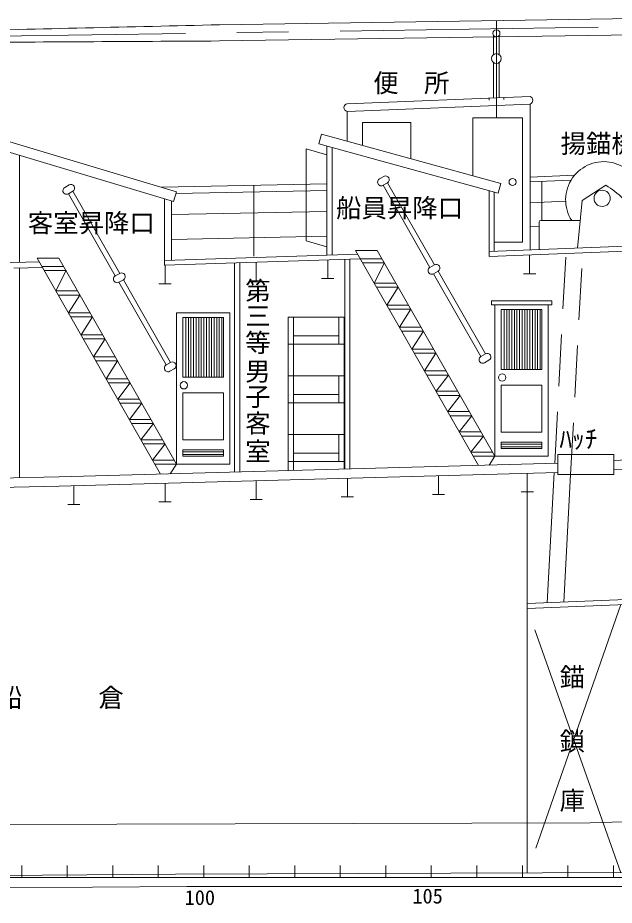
# Model space of a CAD drawing. Units: millimetres, scale not verified. Extents: x -51050 to 51050, y -29700 to 29700.
# Drawn here: x 14276 to 21616, y -19544 to -8623 of the extents above; entities that cross this region are included whole.
import ezdxf
from ezdxf.enums import TextEntityAlignment as Align

# ---------------------------------------------------------------- set-up
doc = ezdxf.new("R2010")
doc.units = ezdxf.units.MM
doc.header["$LTSCALE"] = 100
doc.linetypes.add('USER1', pattern=[50.8, 31.75, -6.35, 6.35, -6.35])
doc.linetypes.add('USER2', pattern=[9.525, 6.35, -3.175])
for name, color, linetype, lineweight in [('0-2_sunpou', 7, 'Continuous', 18), ('0-3_keijou', 7, 'Continuous', 18), ('0-6_center', 7, 'USER1', 18)]:
    doc.layers.add(name, color=color, linetype=linetype, lineweight=lineweight)
doc.layers.add('0-5_text', color=7, linetype='Continuous')
doc.styles.add('ＭＳ ゴシック', font='')
doc.styles.get('ＭＳ ゴシック').set_extended_font_data('MS Gothic')

msp = doc.modelspace()

# ---------------------------------------------------------------- linework, layer by layer
at = {"layer": '0-2_sunpou'}
for p, q in [((14325.5, -19056), (14325.5, -19201)), ((14885.5, -19056), (14885.5, -19201)), ((15445.5, -19056), (15445.5, -19201)), ((16005.5, -19056), (16005.5, -19201)), ((16565.5, -19056), (16565.5, -19201)), ((17125.5, -19056), (17125.5, -19201)), ((17685.5, -19056), (17685.5, -19201)), ((18245.5, -19056), (18245.5, -19201)), ((18805.5, -19056), (18805.5, -19201)), ((19365.5, -19056), (19365.5, -19201)), ((19925.5, -19056), (19925.5, -19201)), ((20485.5, -19056), (20485.5, -19201)), ((21045.5, -19056), (21045.5, -19201)), ((21605.5, -19056), (21605.5, -19201)), ((-43083.2, -19201), (29321.6, -19201))]:
    msp.add_line(p, q, dxfattribs=at)
at = {"layer": '0-3_keijou'}
for p, q in [((16757.4, -8709.2), (22624.7, -8623.2)), ((16760.3, -8909.2), (22627.6, -8823.1)), ((20131.4, -8842.4), (20131.4, -9076.2)), ((20201, -8842.4), (20201, -9076.2)), ((20131.4, -9174), (20131.4, -9611.4)), ((20201, -9174), (20201, -9608.7)), ((20579.9, -9592.3), (18330.2, -9681.8)), ((20256.1, -9606.5), (20076.3, -9613.6)), ((20256.1, -9606.5), (20256.1, -9630.2)), ((20579.9, -9685.7), (18330.2, -9775.3)), ((20076.3, -9613.6), (20076.3, -9637.4)), ((20579.9, -11480.8), (20579.9, -9685.7)), ((18330.2, -10143.3), (18330.2, -9775.3)), ((18517.7, -10194.8), (18517.7, -9910.2)), ((18517.7, -9910.2), (19112.1, -9910.2)), ((19112.1, -10358.1), (19112.1, -9910.2)), ((19875.7, -10568), (19875.7, -9855.3)), ((19875.7, -9855.3), (20488.4, -9855.3)), ((20488.4, -11386.7), (20488.4, -9855.3)), ((14178.7, -10150.1), (16229.9, -10764.1)), ((18014.3, -10056.5), (17981.4, -10176.2)), ((18014.3, -10056.5), (20222.5, -10663.3)), ((17981.4, -10176.2), (20189.6, -10783)), ((18079.8, -10203.2), (18079.8, -11545.7)), ((18146, -10221.4), (18146, -11545.7)), ((14143.1, -10269.1), (16194.3, -10883)), ((14296.3, -10314.9), (14296.3, -11632.9)), ((18727, -10607.2), (18781.7, -10575.9)), ((21129, -10560.9), (20579.9, -10585)), ((14854.2, -10712), (14909, -10680.7)), ((18079.8, -10666.8), (16047.1, -10709.4)), ((17183.3, -10686.7), (17183.3, -11555.5)), ((18771.7, -10685.3), (18826.4, -10654)), ((18771.7, -10685.3), (19349, -11695)), ((18826.4, -10654), (19403.8, -11663.7)), ((20222.5, -10663.3), (20189.6, -10783)), ((21085.8, -10621), (20579.9, -10643.3)), ((20725.8, -10636.9), (20725.8, -11118.1)), ((21222.3, -10872), (21514, -10683.9)), ((14898.9, -10790.2), (14953.7, -10758.9)), ((14898.9, -10790.2), (15476.3, -11799.8)), ((14953.7, -10758.9), (15531, -11768.5)), ((16229.9, -10764.1), (16194.3, -10883)), ((18079.8, -10748.1), (16223, -10787)), ((20075.9, -11562.3), (20075.9, -10751.8)), ((20140.1, -11498.3), (20140.1, -10769.4)), ((16083.7, -10849.9), (16083.7, -11668.9)), ((16168.8, -10875.4), (16168.8, -11608.4)), ((21018.4, -10881), (20579.9, -10900.2)), ((21222.3, -10872), (21162.9, -11457.5)), ((18079.8, -11005.8), (16168.8, -11045.8)), ((20692.5, -11138.1), (20692.5, -11476.3)), ((20712.5, -11118.1), (21197.4, -11118.1)), ((27073.1, -11221.7), (20075.9, -11500.9)), ((20692.5, -11187.3), (20579.9, -11192.3)), ((18079.8, -11311.8), (16168.8, -11351.9)), ((27263.6, -11275.5), (20075.9, -11562.3)), ((20140.1, -11386.7), (20488.4, -11386.7)), ((18459.2, -11533.3), (16083.7, -11611.2)), ((18433, -11487.5), (18520.3, -11487.5)), ((18433, -11487.5), (19945.4, -14132.1)), ((20575.6, -11772.4), (20575.6, -11542.4)), ((14542, -11628.2), (11701.2, -11682.8)), ((14516.1, -11582.8), (16034.8, -14238.6)), ((14574.7, -11685.2), (14842.1, -11685.2)), ((18491.6, -11589.9), (16083.7, -11668.9)), ((16089, -11898.7), (16089, -11668.7)), ((16944.8, -14213.9), (16944.8, -11640.6)), ((17008.9, -14212.1), (17008.9, -11638.5)), ((17210.6, -11861.9), (17210.6, -11631.9)), ((18090.9, -11833), (18090.9, -11603)), ((18300.6, -14176.9), (18300.6, -11596.1)), ((18364.8, -14175.2), (18364.8, -11594)), ((18491.6, -11589.9), (18759, -11589.9)), ((18520.2, -11639.9), (18787.6, -11639.9)), ((18787.6, -11639.9), (18663.2, -11889.9)), ((19349, -11695), (19403.8, -11663.7)), ((14581.9, -11697.9), (14227.5, -11705.2)), ((14296.3, -11703.8), (14296.3, -14283.7)), ((14603.3, -11735.2), (14870.7, -11735.2)), ((14870.7, -11735.2), (14746.2, -11985.2)), ((15476.3, -11799.8), (15531, -11768.5)), ((19393.7, -11773.1), (19448.4, -11741.8)), ((19393.7, -11773.1), (19975.6, -12790.8)), ((19448.4, -11741.8), (20030.4, -12759.5)), ((20500.6, -11772.4), (20650.6, -11772.4)), ((15521, -11877.9), (15575.7, -11846.7)), ((15521, -11877.9), (16102.9, -12895.6)), ((15575.7, -11846.7), (16157.6, -12864.3)), ((16014, -11898.7), (16164, -11898.7)), ((17135.6, -11861.9), (17285.6, -11861.9)), ((18015.9, -11833), (18165.9, -11833)), ((18663.2, -11889.9), (18930.5, -11889.9)), ((14746.2, -11985.2), (15013.6, -11985.2)), ((18691.7, -11939.9), (18959.1, -11939.9)), ((18959.1, -11939.9), (18817.6, -12159.9)), ((14774.8, -12035.2), (15042.2, -12035.2)), ((15042.2, -12035.2), (14900.6, -12255.2)), ((20106.5, -12105.7), (20846.5, -12105.7)), ((20106.5, -12105.7), (20106.5, -12157.7)), ((20846.5, -12105.7), (20846.5, -12157.7)), ((18817.6, -12159.9), (19084.9, -12159.9)), ((18846.1, -12209.9), (19113.5, -12209.9)), ((19113.5, -12209.9), (18972, -12429.9)), ((20106.5, -12157.7), (20846.5, -12157.7)), ((20148.6, -14019.9), (20148.6, -12157.7)), ((20226.5, -12215.3), (20726.5, -12215.3)), ((20226.5, -12952.3), (20226.5, -12215.3)), ((20260.9, -12952.3), (20260.9, -12215.3)), ((20292.7, -12952.3), (20292.7, -12215.3)), ((20324.4, -12952.3), (20324.4, -12215.3)), ((20356.2, -12952.3), (20356.2, -12215.3)), ((20387.9, -12952.3), (20387.9, -12215.3)), ((20419.7, -12952.3), (20419.7, -12215.3)), ((20451.4, -12952.3), (20451.4, -12215.3)), ((20483.2, -12952.3), (20483.2, -12215.3)), ((20514.9, -12952.3), (20514.9, -12215.3)), ((20546.7, -12952.3), (20546.7, -12215.3)), ((20578.4, -12952.3), (20578.4, -12215.3)), ((20610.2, -12952.3), (20610.2, -12215.3)), ((20641.9, -12952.3), (20641.9, -12215.3)), ((20673.7, -12952.3), (20673.7, -12215.3)), ((20705.4, -12952.3), (20705.4, -12215.3)), ((20726.5, -12952.3), (20726.5, -12215.3)), ((14900.6, -12255.2), (15168, -12255.2)), ((14929.2, -12305.2), (15196.6, -12305.2)), ((15196.6, -12305.2), (15055, -12525.2)), ((16344, -13047.6), (16344, -12310.6)), ((16375.8, -13047.6), (16375.8, -12310.6)), ((16407.5, -13047.6), (16407.5, -12310.6)), ((16439.3, -13047.6), (16439.3, -12310.6)), ((16471, -13047.6), (16471, -12310.6)), ((16502.8, -13047.6), (16502.8, -12310.6)), ((16534.5, -13047.6), (16534.5, -12310.6)), ((16566.3, -13047.6), (16566.3, -12310.6)), ((16598, -13047.6), (16598, -12310.6)), ((16629.8, -13047.6), (16629.8, -12310.6)), ((16661.5, -13047.6), (16661.5, -12310.6)), ((16693.3, -13047.6), (16693.3, -12310.6)), ((16725, -13047.6), (16725, -12310.6)), ((16756.8, -13047.6), (16756.8, -12310.6)), ((16788.5, -13047.6), (16788.5, -12310.6)), ((16809.5, -13047.6), (16809.5, -12310.6)), ((17605.6, -12306.4), (18300.6, -12306.4)), ((17605.6, -14195.9), (17605.6, -12306.4)), ((17669.7, -14194.1), (17669.7, -12306.4)), ((18226.9, -12640), (18226.9, -12306.4)), ((18291.1, -14177.2), (18291.1, -12306.4)), ((18972, -12429.9), (19239.3, -12429.9)), ((15055, -12525.2), (15322.4, -12525.2)), ((17669.7, -12536.1), (18226.9, -12536.1)), ((19000.5, -12479.9), (19267.9, -12479.9)), ((19267.9, -12479.9), (19126.3, -12699.9)), ((15083.6, -12575.2), (15351, -12575.2)), ((15351, -12575.2), (15209.4, -12795.2)), ((17605.6, -12640), (18300.6, -12640)), ((19126.3, -12699.9), (19393.7, -12699.9)), ((19154.9, -12749.9), (19422.3, -12749.9)), ((19422.3, -12749.9), (19280.7, -12969.9)), ((19975.6, -12790.8), (20030.4, -12759.5)), ((15209.4, -12795.2), (15476.8, -12795.2)), ((15238, -12845.2), (15505.4, -12845.2)), ((15505.4, -12845.2), (15363.8, -13065.2)), ((16102.9, -12895.6), (16157.6, -12864.3)), ((20020.3, -12868.9), (20075, -12837.6)), ((16147.6, -12973.7), (16202.3, -12942.4)), ((19280.7, -12969.9), (19548.1, -12969.9)), ((20226.5, -12952.3), (20726.5, -12952.3)), ((15363.8, -13065.2), (15631.2, -13065.2)), ((16309.5, -13047.6), (16809.5, -13047.6)), ((17605.6, -13028.8), (18300.6, -13028.8)), ((18226.9, -13362.3), (18226.9, -13028.8)), ((19309.3, -13019.9), (19576.7, -13019.9)), ((19576.7, -13019.9), (19423.7, -13219.9)), ((15392.4, -13115.2), (15659.8, -13115.2)), ((15659.8, -13115.2), (15506.8, -13315.2)), ((20226.5, -13144.9), (20726.5, -13144.9)), ((20226.5, -13722.8), (20226.5, -13144.9)), ((20726.5, -13722.8), (20726.5, -13144.9)), ((15506.8, -13315.2), (15774.2, -13315.2)), ((16309.5, -13240.3), (16809.5, -13240.3)), ((16309.5, -13818.1), (16309.5, -13240.3)), ((16809.5, -13818.1), (16809.5, -13240.3)), ((17669.7, -13258.4), (18226.9, -13258.4)), ((19423.7, -13219.9), (19691.1, -13219.9)), ((19452.3, -13269.9), (19719.7, -13269.9)), ((19719.7, -13269.9), (19566.7, -13469.9)), ((15535.4, -13365.2), (15802.8, -13365.2)), ((15802.8, -13365.2), (15649.7, -13565.2)), ((17605.6, -13362.3), (18300.6, -13362.3)), ((19566.7, -13469.9), (19834, -13469.9)), ((19595.3, -13519.9), (19862.6, -13519.9)), ((19862.6, -13519.9), (19709.6, -13719.9)), ((15649.7, -13565.2), (15917.1, -13565.2)), ((15678.3, -13615.2), (15945.7, -13615.2)), ((15945.7, -13615.2), (15792.7, -13815.2)), ((17605.6, -13751.1), (18300.6, -13751.1)), ((18226.9, -14084.6), (18226.9, -13751.1)), ((19709.6, -13719.9), (19977, -13719.9)), ((20226.5, -13722.8), (20726.5, -13722.8)), ((15792.7, -13815.2), (16060.1, -13815.2)), ((15821.3, -13865.2), (16088.7, -13865.2)), ((16088.7, -13865.2), (15935.7, -14065.2)), ((16309.5, -13818.1), (16809.5, -13818.1)), ((19738.2, -13769.9), (20005.6, -13769.9)), ((20005.6, -13769.9), (19852.6, -13969.9)), ((20226.5, -13846.6), (20726.5, -13846.6)), ((20226.5, -13922.3), (20226.5, -13846.6)), ((20726.5, -13922.3), (20726.5, -13846.6)), ((27263.6, -13834), (21610.7, -14069.3)), ((16309.5, -13941.9), (16809.5, -13941.9)), ((16309.5, -14017.6), (16309.5, -13941.9)), ((16309.5, -13965.7), (16809.5, -13965.7)), ((16809.5, -14017.6), (16809.5, -13941.9)), ((19852.6, -13969.9), (20120, -13969.9)), ((20226.5, -13870.4), (20726.5, -13870.4)), ((20226.5, -13902.1), (20726.5, -13902.1)), ((20226.5, -13922.3), (20726.5, -13922.3)), ((29061, -13872.5), (21610.7, -14182.7)), ((15935.7, -14065.2), (16203, -14065.2)), ((16309.5, -13997.5), (16809.5, -13997.5)), ((16309.5, -14017.6), (16809.5, -14017.6)), ((17605.6, -14084.6), (18300.6, -14084.6)), ((17669.7, -13980.7), (18226.9, -13980.7)), ((20920.7, -13996.1), (20920.7, -14243.4)), ((21610.7, -13996.1), (20920.7, -13996.1)), ((21610.7, -13996.1), (21610.7, -14243.4)), ((20920.7, -14105.6), (14786.7, -14272.6)), ((14786.7, -14272.6), (13855.5, -14293.7)), ((18332.3, -14519.4), (18332.3, -14289.4)), ((19454, -14488.9), (19454, -14258.9)), ((20545.9, -14458.4), (20545.9, -14228.4)), ((20545.9, -14228.4), (20545.9, -19146.8)), ((20791.2, -15824.2), (20877.4, -14220.1)), ((21610.7, -14243.4), (20920.7, -14243.4)), ((20995.1, -15815.7), (21079.6, -14243.4)), ((14967.3, -14611.1), (14967.3, -14381.1)), ((16089, -14580.5), (16089, -14350.5)), ((17210.6, -14550), (17210.6, -14320)), ((18257.3, -14519.4), (18407.3, -14519.4)), ((19379, -14488.9), (19529, -14488.9)), ((20470.9, -14458.4), (20620.9, -14458.4)), ((14892.3, -14611.1), (15042.3, -14611.1)), ((16014, -14580.5), (16164, -14580.5)), ((17135.6, -14550), (17285.6, -14550)), ((25015.9, -15646.5), (20545.9, -15832.6)), ((25015.9, -15706.8), (20545.9, -15892.9)), ((24203.7, -18432.8), (21321.8, -18529.8)), ((21321.8, -18529.8), (-31704.5, -18672.8)), ((-14295.4, -19366.6), (16219.1, -19161.8)), ((16219.1, -19161.8), (25809.4, -19128.6)), ((-14158.3, -19517.4), (16356.2, -19312.6)), ((-14158.3, -19517.4), (16356.2, -19312.6)), ((-14158.3, -19517.4), (16356.2, -19312.6)), ((16356.2, -19312.6), (25957.9, -19312.6)), ((16356.2, -19312.6), (25957.9, -19312.6))]:
    msp.add_line(p, q, dxfattribs=at)
at = {"layer": '0-3_keijou', "linetype": 'USER1'}
for p, q in [((17823.5, -10234.8), (17823.5, -11367.6)), ((17823.5, -10234.8), (18079.8, -10310.9)), ((17823.5, -11367.6), (18079.8, -11443.7))]:
    msp.add_line(p, q, dxfattribs=at)
at = {"layer": '0-3_keijou', "linetype": 'USER2'}
for p, q in [((20883.5, -14106.6), (21022.2, -11524.9)), ((21079.6, -14243.4), (21226.1, -11516.4))]:
    msp.add_line(p, q, dxfattribs=at)
at = {"layer": '0-3_keijou'}
for points in [[(18520.3, -11487.5), (18700.4, -11487.5), (20148.6, -14019.9)], [(14516.1, -11582.8), (14783.5, -11582.8), (16231.6, -14115.2)], [(20148.6, -14019.9), (20804.4, -14019.9), (20804.4, -12157.7)], [(16231.6, -14115.2), (16887.4, -14115.2), (16887.4, -12253.1)], [(16231.6, -14115.2), (16231.6, -12253.1), (16887.4, -12253.1)], [(16309.5, -13047.6), (16309.5, -12310.6), (16809.5, -12310.6)], [(19881.2, -14019.9), (20148.6, -14019.9), (20075.8, -14128.6)], [(15964.3, -14115.2), (16231.6, -14115.2), (16151.1, -14235.5)], [(20920.7, -14218.9), (14786.7, -14386), (11647.4, -14456.9)]]:
    msp.add_lwpolyline(points, dxfattribs=at)
for centre, radius in [((20166.2, -8815), 44.3), ((20166.2, -9125.1), 60), ((20365.7, -10644.5), 44), ((21467.6, -10845.5), 100), ((16319.8, -13146.2), 45), ((20236.7, -13050.9), 45)]:
    msp.add_circle(centre, radius, dxfattribs=at)
for centre, radius, start, end in [((-155905, 7221752.7), 7232523.2, 271.34181, 271.36796), ((-29258.5, 8100095), 8109134.8, 270.30181, 270.32515), ((20565, -9639), 49, 287.64025, 72.35975), ((18337.5, -9728.6), 47.3, 98.85004, 261.14996), ((21488.1, -10864.1), 470, 9.20244, 212.70517), ((18804.1, -10615), 45, 299.76261, 119.76261), ((14931.3, -10719.8), 45, 299.76261, 119.76261), ((18749.3, -10646.3), 45, 119.76261, 299.76261), ((20899.7, -11677.9), 1168.6, 45.11088, 58.28293), ((14876.6, -10751.1), 45, 119.76261, 299.76261), ((20712.5, -11138.1), 20, 90, 180), ((19426.1, -11702.8), 45, 299.76261, 119.76261), ((15553.4, -11807.6), 45, 299.76261, 119.76261), ((19371.4, -11734.1), 45, 119.76261, 299.76261), ((15498.6, -11838.9), 45, 119.76261, 299.76261), ((20052.7, -12798.5), 45, 299.76261, 119.76261), ((16180, -12903.4), 45, 299.76261, 119.76261), ((19998, -12829.8), 45, 119.76261, 299.76261), ((16125.2, -12934.7), 45, 119.76261, 299.76261)]:
    msp.add_arc(centre, radius, start, end, dxfattribs=at)
at = {"layer": '0-6_center'}
for p, q in [((13164.5, -8861.9), (26273.1, -8669.7)), ((20166.2, -8659.2), (20166.2, -9860.7)), ((21697.3, -15845), (20545.9, -19146.8)), ((21697.3, -19146.7), (20545.9, -15892.9))]:
    msp.add_line(p, q, dxfattribs=at)

# ---------------------------------------------------------------- texts
at = {"layer": '0-2_sunpou', "style": 'ＭＳ ゴシック'}
for s, p in [('100', (16330.2, -19596.1)), ('105', (19132.9, -19577.7))]:
    msp.add_text(s, height=183.3, dxfattribs=at).set_placement(p, align=Align.BOTTOM_LEFT)
at = {"layer": '0-5_text', "style": 'ＭＳ ゴシック'}
for s, p in [('便\u3000所', (18651.3, -9609)), ('揚錨機', (20956.7, -10355.9)), ('船員昇降口', (18193.8, -11147.9)), ('客室昇降口', (14400.8, -11332.8)), ('第', (17075.5, -12165.3)), ('三', (17075.5, -12477)), ('等', (17075.5, -12805)), ('男', (17075.5, -13157.3)), ('子', (17075.5, -13469.1)), ('客', (17075.5, -13797.1)), ('ﾊｯﾁ', (20941.7, -13989.4)), ('室', (17075.5, -14143.7)), ('錨', (20944.6, -16920.4)), ('前\u3000\u3000\u3000部\u3000\u3000\u3000\u3000\u3000船\u3000\u3000\u3000倉', (10892.8, -17173.5)), ('鎖', (20944.6, -17709.4)), ('庫', (20944.6, -18438.9))]:
    msp.add_text(s, height=229.1, dxfattribs=at).set_placement(p, align=Align.BOTTOM_LEFT)

doc.saveas('drawing.dxf')
